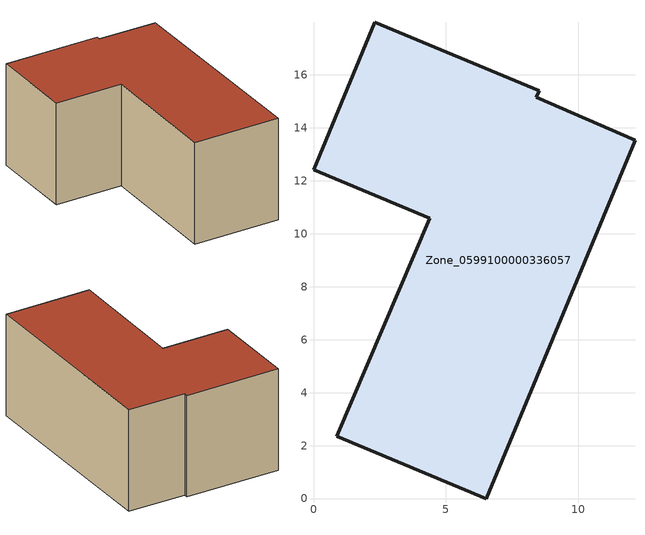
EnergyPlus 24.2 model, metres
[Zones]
Zone_0599100000336057
 floor ground (C_G): 0,12.41 2.32,17.98 8.52,15.4 8.41,15.15 12.14,13.53 6.52,0 0.87,2.36 4.39,10.58 z0
 wall outside (C_F): 8.41,15.15 8.52,15.4 2.32,17.98 0,12.41 4.39,10.58 0.87,2.36 6.52,0 12.14,13.53 8.41,15.15 z0:7.23
 roof outside (C_R): 6.52,0 12.14,13.53 8.41,15.15 8.52,15.4 2.32,17.98 0,12.41 4.39,10.58 0.87,2.36 z7.23
[BUILDING]
Pand.0599100000336057: North Axis=0; Terrain=City; Loads Convergence Tolerance Value=0.04; Temperature Convergence Tolerance Value=0.4; Solar Distribution=FullExterior; Maximum Number of Warmup Days=25; Minimum Number of Warmup Days=1
[Site:Location]
Rotterdam.The.Hague.AP_ZH_NLD Design_Conditions: Latitude=51.96; Longitude=4.45; Time Zone=1; Elevation=-4.5
[SITE:GROUNDTEMPERATURE:BUILDINGSURFACE]
18, 18, 18, 18, 18, 18, 18, 18, 18, 18, 18, 18
[MATERIAL] Thermal Absorptance=0.9; Solar Absorptance=0.7; Visible Absorptance=0.7
Name | Roughness | Thickness | Conductivity | Density | Specific Heat
G.TI.1946-1964 | MediumSmooth | 0.15 | 1 | 540 | 1210
F.TI.1946-1964 | Rough | 0.3 | 0.857143 | 1920 | 840
R.TI.1946-1964 | MediumRough | 0.2 | 0.277778 | 1500 | 1000
[CONSTRUCTION]
C_G: G.TI.1946-1964
C_F: F.TI.1946-1964
C_R: R.TI.1946-1964
[ZONE]
Zone_0599100000336057: Type=1; Multiplier=1; Ceiling Height=Autocalculate; Volume=Autocalculate; Floor Area=autocalculate; Part of Total Floor Area=Yes
[ZONEINFILTRATION:DESIGNFLOWRATE]
Infil_Zone_0599100000336057: Zone or ZoneList or Space or SpaceList=Zone_0599100000336057; Schedule=AlwaysOn; Design Flow Rate Calculation Method=Flow/Area; Flow Rate per Floor Area=0.003; Constant Term Coefficient=1; Temperature Term Coefficient=0; Velocity Term Coefficient=0; Velocity Squared Term Coefficient=0
[HVACTEMPLATE:ZONE:IDEALLOADSAIRSYSTEM]
Zone_0599100000336057: Maximum Heating Supply Air Temperature=50; Minimum Cooling Supply Air Temperature=13; Maximum Heating Supply Air Humidity Ratio=0.0156; Minimum Cooling Supply Air Humidity Ratio=0.0077; Heating Limit=NoLimit; Cooling Limit=NoLimit; Dehumidification Control Type=ConstantSensibleHeatRatio; Cooling Sensible Heat Ratio=0.7; Dehumidification Setpoint=60; Humidification Control Type=None; Humidification Setpoint=30; Outdoor Air Method=None; Outdoor Air Flow Rate per Person=0.00944; Outdoor Air Flow Rate per Zone Floor Area=0; Outdoor Air Flow Rate per Zone=0; Demand Controlled Ventilation Type=None; Outdoor Air Economizer Type=NoEconomizer; Heat Recovery Type=None; Sensible Heat Recovery Effectiveness=0.7; Latent Heat Recovery Effectiveness=0.65
[ZONECONTROL:THERMOSTAT]
ThermostatControl_Zone_0599100000336057: Zone or ZoneList=Zone_0599100000336057; Control Type Schedule=DualSetpointControlType; Control 1=Thermostat_Zone_0599100000336057; Temperature Difference Between Cutout And Setpoint=0
[THERMOSTATSETPOINT:DUALSETPOINT]
Thermostat_Zone_0599100000336057: Heating Setpoint Temperature Schedule=HeatingSetpoint_Zone_0599100000336057; Cooling Setpoint Temperature Schedule=CoolingSetpoint_Zone_0599100000336057
[SCHEDULE:COMPACT]
HeatingSetpoint_Zone_0599100000336057: Through: 12/31, For: AllDays, Until: 24:00, 21
CoolingSetpoint_Zone_0599100000336057: Through: 12/31, For: AllDays, Until: 24:00, 24
DualSetpointControlType: Through: 12/31, For: AllDays, Until: 24:00, 4
AlwaysOn: Through: 12/31, For: AllDays, Until: 24:00, 1
